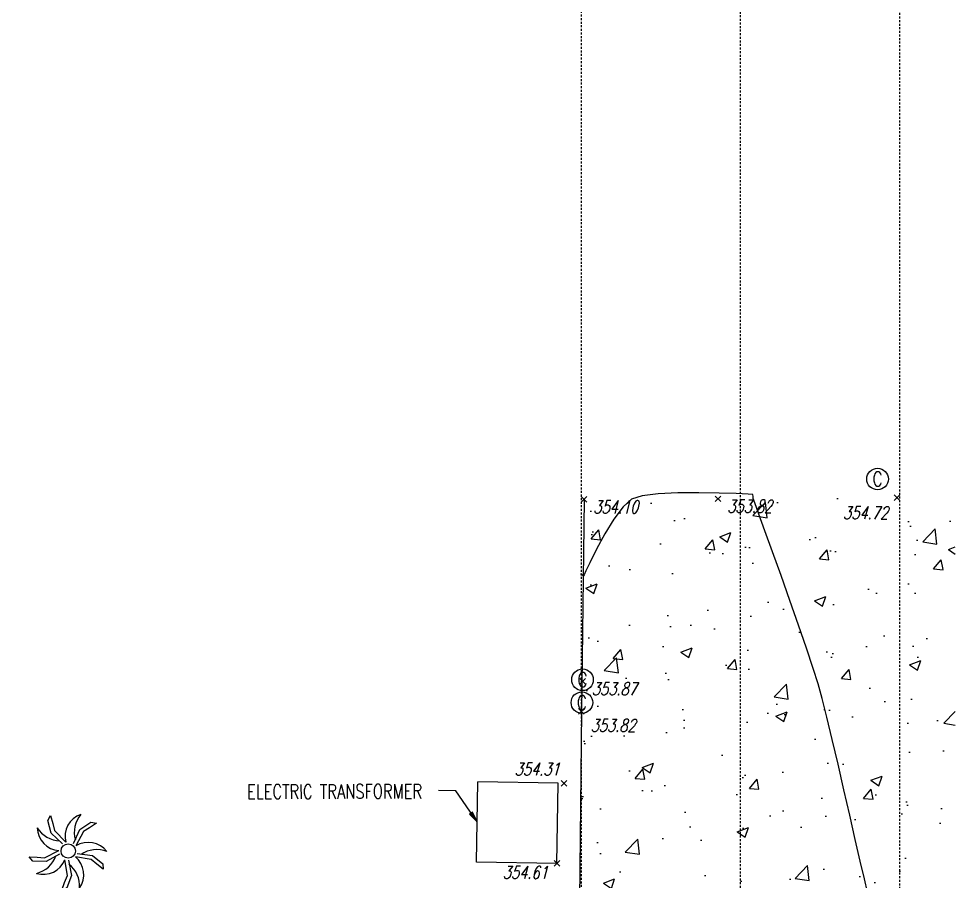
# Model space of a CAD drawing. Header units: feet. Extents: x 5005 to 5347, y 4757 to 5218.
# Drawn here: x 5131.6 to 5190.5, y 5017.6 to 5071.8 of the extents above; entities that cross this region are included whole.
import ezdxf
from ezdxf.enums import TextEntityAlignment as Align

# ---------------------------------------------------------------- set-up
doc = ezdxf.new("R2010")
doc.units = ezdxf.units.FT
doc.header["$LTSCALE"] = 0.5
doc.header["$MEASUREMENT"] = 0
doc.linetypes.add('DASHED2', pattern=[0.375, 0.25, -0.125])
for name, color, linetype in [('CONTOUR MNR', 252, 'Continuous'), ('EG', 7, 'Continuous'), ('ELEV', 1, 'Continuous'), ('HATCH', 252, 'Continuous'), ('LANDSCAPE', 60, 'Continuous'), ('POINTS-TOPO DISPLAY', 183, 'Continuous'), ('POINTS-TOPO FL', 183, 'Continuous'), ('REC-MAP 14336', 7, 'Continuous'), ('RIGHT-OF-WAY', 7, 'DASHED2'), ('TOPO', 2, 'Continuous'), ('TOPO LABELS', 2, 'Continuous'), ('TOPO-DATE', 7, 'Continuous')]:
    doc.layers.add(name, color=color, linetype=linetype)
doc.layers.add('Tie line', color=5, linetype='DASHED2', plot=False)
doc.styles.add('SIMPL_010', font='simplex.shx', dxfattribs={"width": 0.75, "oblique": 15, "height": 1})
doc.styles.add('SIMPLEX', font='simplex.shx', dxfattribs={"width": 0.75, "oblique": 15, "height": 0.08})

# ---------------------------------------------------------------- blocks, each defined once
blk = doc.blocks.new('CR 14336')
at = {"layer": 'RIGHT-OF-WAY'}
for p, q in [((719.263, 1916.319), (719.263, 1567.317)), ((699.263, 1912.842), (699.263, 1792.586))]:
    blk.add_line(p, q, dxfattribs=at)
at = {"layer": 'Tie line'}
blk.add_line((709.263, 1920.67), (709.263, 1792.59), dxfattribs=at)
blk = doc.blocks.new('TREE-PLM')
for p, q in [((0.0072, 0.0713), (0.0286, 0.1032)), ((0.0313, 0.0864), (0.0189, 0.0691)), ((0.0286, 0.1032), (0.0445, 0.1062)), ((0.0445, 0.1062), (0.0313, 0.0864)), ((-0.0893, 0.0591), (-0.0872, 0.0752)), ((-0.0656, 0.0289), (-0.0893, 0.0591)), ((-0.0872, 0.0752), (-0.0725, 0.0565)), ((-0.0725, 0.0565), (-0.0599, 0.0394)), ((0.0054, 0.0264), (0.0072, 0.0713)), ((0.0189, 0.0691), (0.0151, 0.0223)), ((-0.0235, 0.0132), (-0.0656, 0.0289)), ((-0.0599, 0.0394), (-0.0166, 0.0212)), ((0.0716, 0.0033), (0.0259, -0.0074)), ((0.0268, 0.0031), (0.0701, 0.0152)), ((0.0701, 0.0152), (0.107, 0.0047)), ((0.0919, -0.0031), (0.0716, 0.0033)), ((0.107, 0.0047), (0.1148, -0.0096)), ((-0.056, -0.0448), (-0.0253, -0.0092)), ((-0.0199, -0.0182), (-0.0477, -0.0535)), ((0.0253, -0.0671), (0.001, -0.0269)), ((0.0112, -0.0245), (0.0361, -0.0619)), ((0.1148, -0.0096), (0.0919, -0.0031)), ((-0.0985, -0.0597), (-0.0762, -0.0515)), ((-0.0477, -0.0535), (-0.0838, -0.0667)), ((-0.0762, -0.0515), (-0.056, -0.0448)), ((-0.0838, -0.0667), (-0.0985, -0.0597)), ((0.0255, -0.0884), (0.0253, -0.0671)), ((0.0361, -0.0619), (0.0375, -0.1003)), ((0.0264, -0.1121), (0.0255, -0.0884)), ((0.0375, -0.1003), (0.0264, -0.1121))]:
    blk.add_line(p, q)
blk.add_circle((0, 0), 0.0209)
for centre, radius, start, end in [((0.0374, 0.0621), 0.0677, 131.6848, 217.1167), ((0.0697, 0.0888), 0.0809, 162.9362, 218.8432), ((-0.0629, 0.0938), 0.0809, 234.9362, 290.8432), ((-0.0472, 0.0552), 0.0681, 204.0223, 288.7792), ((0.0707, -0.0169), 0.0681, 60.0223, 144.7792), ((0.106, -0.0389), 0.0809, 90.9362, 146.8432), ((-0.1086, -0.0309), 0.0809, 306.9362, 2.8432), ((-0.0671, -0.0279), 0.0681, 276.0223, 0.7792), ((0.0057, -0.0725), 0.0681, 348.0223, 72.7792), ((-0.0042, -0.1129), 0.0809, 18.9362, 74.8432)]:
    blk.add_arc(centre, radius, start, end)
blk = doc.blocks.new('SCO')
blk.add_circle((0, 0), 0.075)
at = {"style": 'SIMPLEX', "width": 0.8}
blk.add_text('C', height=0.1, dxfattribs=at).set_placement((0, -0.05), align=Align.CENTER)
blk = doc.blocks.new('PUNTA DE FLECHA')
at = {"layer": 'TOPO LABELS'}
h = blk.add_hatch(color=256, dxfattribs=at)
h.dxf.hatch_style = 1
h.paths.add_polyline_path([(4545.85, 4840.48), (4545.09, 4839.99), (4546.94, 4837.97)])
blk.add_lwpolyline([(4546.94, 4837.97), (4545.85, 4840.48), (4545.09, 4839.99), (4546.94, 4837.97)], dxfattribs=at)
blk = doc.blocks.new('*U236')
at = {"color": 0, "linetype": 'ByBlock', "lineweight": -2, "transparency": 16777216}
for p, q in [((-0.71, -0.71), (0.71, 0.71)), ((-0.71, 0.71), (0.71, -0.71))]:
    blk.add_line(p, q, dxfattribs=at)
blk = doc.blocks.new('*U328', base_point=(5175.575, 5041.607, 353.823))
at = {"layer": 'TOPO-DATE', "color": 183, "linetype": 'ByBlock', "insert": (5176.148, 5041.534, 353.823), "char_height": 0.8, "attachment_point": 1, "style": 'SIMPLEX'}
blk.add_mtext('353.82', dxfattribs=at)
blk = doc.blocks.new('*U329', base_point=(5175.575, 5041.607, 353.823))
at = {"layer": 'ELEV', "linetype": 'ByBlock', "lineweight": -2}
blk.add_blockref('*U328', (5175.575, 5041.607, 353.823), dxfattribs=at)
blk = doc.blocks.new('*U330', base_point=(5175.575, 5041.607, 353.823))
at = {"layer": 'ELEV', "linetype": 'ByBlock', "lineweight": -2}
blk.add_blockref('*U329', (5175.575, 5041.607, 353.823), dxfattribs=at)
at = {"layer": 'TOPO-DATE', "color": 183, "linetype": 'ByBlock', "lineweight": -2, "xscale": 0.25, "yscale": 0.25, "zscale": 0.25}
blk.add_blockref('*U236', (5175.575, 5041.607, 353.823), dxfattribs=at)
blk = doc.blocks.new('*U334', base_point=(5186.826, 5041.672, 354.724))
at = {"layer": 'TOPO-DATE', "color": 183, "linetype": 'ByBlock', "insert": (5186.253, 5040.324, 354.724), "char_height": 0.8, "attachment_point": 9, "style": 'SIMPLEX'}
blk.add_mtext('354.72', dxfattribs=at)
blk = doc.blocks.new('*U335', base_point=(5186.826, 5041.672, 354.724))
at = {"layer": 'ELEV', "linetype": 'ByBlock', "lineweight": -2}
blk.add_blockref('*U334', (5186.826, 5041.672, 354.724), dxfattribs=at)
blk = doc.blocks.new('*U336', base_point=(5186.826, 5041.672, 354.724))
at = {"layer": 'ELEV', "linetype": 'ByBlock', "lineweight": -2}
blk.add_blockref('*U335', (5186.826, 5041.672, 354.724), dxfattribs=at)
at = {"layer": 'TOPO-DATE', "color": 183, "linetype": 'ByBlock', "lineweight": -2, "xscale": 0.25, "yscale": 0.25, "zscale": 0.25}
blk.add_blockref('*U236', (5186.826, 5041.672, 354.724), dxfattribs=at)
blk = doc.blocks.new('*U337', base_point=(5167.158, 5041.569, 354.097))
at = {"layer": 'TOPO-DATE', "color": 183, "linetype": 'ByBlock', "insert": (5167.731, 5041.496, 354.097), "char_height": 0.8, "attachment_point": 1, "style": 'SIMPLEX'}
blk.add_mtext('354.10', dxfattribs=at)
blk = doc.blocks.new('*U338', base_point=(5167.158, 5041.569, 354.097))
at = {"layer": 'ELEV', "linetype": 'ByBlock', "lineweight": -2}
blk.add_blockref('*U337', (5167.158, 5041.569, 354.097), dxfattribs=at)
blk = doc.blocks.new('*U339', base_point=(5167.158, 5041.569, 354.097))
at = {"layer": 'ELEV', "linetype": 'ByBlock', "lineweight": -2}
blk.add_blockref('*U338', (5167.158, 5041.569, 354.097), dxfattribs=at)
at = {"layer": 'TOPO-DATE', "color": 183, "linetype": 'ByBlock', "lineweight": -2, "xscale": 0.25, "yscale": 0.25, "zscale": 0.25}
blk.add_blockref('*U236', (5167.158, 5041.569, 354.097), dxfattribs=at)
blk = doc.blocks.new('*U340', base_point=(5167.067, 5030.146, 353.867))
at = {"layer": 'TOPO-DATE', "color": 183, "linetype": 'ByBlock', "insert": (5167.64, 5030.073, 353.867), "char_height": 0.8, "attachment_point": 1, "style": 'SIMPLEX'}
blk.add_mtext('353.87', dxfattribs=at)
blk = doc.blocks.new('*U341', base_point=(5167.067, 5030.146, 353.867))
at = {"layer": 'ELEV', "linetype": 'ByBlock', "lineweight": -2}
blk.add_blockref('*U340', (5167.067, 5030.146, 353.867), dxfattribs=at)
blk = doc.blocks.new('*U342', base_point=(5167.067, 5030.146, 353.867))
at = {"layer": 'ELEV', "linetype": 'ByBlock', "lineweight": -2}
blk.add_blockref('*U341', (5167.067, 5030.146, 353.867), dxfattribs=at)
at = {"layer": 'TOPO-DATE', "color": 183, "linetype": 'ByBlock', "lineweight": -2, "xscale": 0.25, "yscale": 0.25, "zscale": 0.25}
blk.add_blockref('*U236', (5167.067, 5030.146, 353.867), dxfattribs=at)
blk = doc.blocks.new('*U346', base_point=(5166.991, 5028.26, 353.819))
at = {"layer": 'TOPO-DATE', "color": 183, "linetype": 'ByBlock', "insert": (5167.564, 5027.77, 353.819), "char_height": 0.8, "attachment_point": 1, "style": 'SIMPLEX'}
blk.add_mtext('353.82', dxfattribs=at)
blk = doc.blocks.new('*U347', base_point=(5166.991, 5028.26, 353.819))
at = {"layer": 'ELEV', "linetype": 'ByBlock', "lineweight": -2}
blk.add_blockref('*U346', (5166.991, 5028.26, 353.819), dxfattribs=at)
blk = doc.blocks.new('*U348', base_point=(5166.991, 5028.26, 353.819))
at = {"layer": 'ELEV', "linetype": 'ByBlock', "lineweight": -2}
blk.add_blockref('*U347', (5166.991, 5028.26, 353.819), dxfattribs=at)
at = {"layer": 'TOPO-DATE', "color": 183, "linetype": 'ByBlock', "lineweight": -2, "xscale": 0.25, "yscale": 0.25, "zscale": 0.25}
blk.add_blockref('*U236', (5166.991, 5028.26, 353.819), dxfattribs=at)
blk = doc.blocks.new('*U403', base_point=(5165.445, 5018.708, 354.609))
at = {"layer": 'TOPO-DATE', "color": 183, "linetype": 'ByBlock', "insert": (5164.872, 5017.734, 354.609), "char_height": 0.8, "attachment_point": 9, "style": 'SIMPLEX'}
blk.add_mtext('354.61', dxfattribs=at)
blk = doc.blocks.new('*U404', base_point=(5165.445, 5018.708, 354.609))
at = {"layer": 'ELEV', "linetype": 'ByBlock', "lineweight": -2}
blk.add_blockref('*U403', (5165.445, 5018.708, 354.609), dxfattribs=at)
blk = doc.blocks.new('*U405', base_point=(5165.445, 5018.708, 354.609))
at = {"layer": 'ELEV', "linetype": 'ByBlock', "lineweight": -2}
blk.add_blockref('*U404', (5165.445, 5018.708, 354.609), dxfattribs=at)
at = {"layer": 'TOPO-DATE', "color": 183, "linetype": 'ByBlock', "lineweight": -2, "xscale": 0.25, "yscale": 0.25, "zscale": 0.25}
blk.add_blockref('*U236', (5165.445, 5018.708, 354.609), dxfattribs=at)
blk = doc.blocks.new('*U406', base_point=(5165.888, 5023.729, 354.307))
at = {"layer": 'TOPO-DATE', "color": 183, "linetype": 'ByBlock', "insert": (5165.619, 5024.223, 354.307), "char_height": 0.8, "attachment_point": 9, "style": 'SIMPLEX'}
blk.add_mtext('354.31', dxfattribs=at)
blk = doc.blocks.new('*U407', base_point=(5165.888, 5023.729, 354.307))
at = {"layer": 'ELEV', "linetype": 'ByBlock', "lineweight": -2}
blk.add_blockref('*U406', (5165.888, 5023.729, 354.307), dxfattribs=at)
blk = doc.blocks.new('*U408', base_point=(5165.888, 5023.729, 354.307))
at = {"layer": 'ELEV', "linetype": 'ByBlock', "lineweight": -2}
blk.add_blockref('*U407', (5165.888, 5023.729, 354.307), dxfattribs=at)
at = {"layer": 'TOPO-DATE', "color": 183, "linetype": 'ByBlock', "lineweight": -2, "xscale": 0.25, "yscale": 0.25, "zscale": 0.25}
blk.add_blockref('*U236', (5165.888, 5023.729, 354.307), dxfattribs=at)
blk = doc.blocks.new('*U893')
at = {"layer": 'CONTOUR MNR', "color": 252, "linetype": 'Continuous', "lineweight": -3, "elevation": 354}
blk.add_lwpolyline([(5184.975, 5016.902), (5184.775, 5017.727), (5184.512, 5018.857), (5184.199, 5020.217), (5183.853, 5021.733), (5183.486, 5023.332), (5183.114, 5024.94), (5182.752, 5026.482), (5182.414, 5027.885), (5182.113, 5029.075), (5181.866, 5029.978), (5181.56, 5030.956), (5181.139, 5032.217), (5180.638, 5033.67), (5180.091, 5035.224), (5179.533, 5036.789), (5178.999, 5038.274), (5178.522, 5039.591), (5178.138, 5040.647), (5177.881, 5041.354), (5177.785, 5041.62), (5177.779, 5041.759), (5177.76, 5041.878), (5177.471, 5041.9), (5176.72, 5041.937), (5175.641, 5041.973), (5174.373, 5041.992), (5173.051, 5041.978), (5171.814, 5041.916), (5170.797, 5041.789), (5170.137, 5041.582), (5169.605, 5041.103), (5169.033, 5040.33), (5168.464, 5039.399), (5167.944, 5038.441), (5167.517, 5037.592), (5167.272, 5037.08), (5167.16, 5036.838), (5167.124, 5036.761), (5167.12, 5036.751), (5167.111, 5036.757), (5167.075, 5036.79), (5167.05, 5036.815), (5166.999, 5036.862), (5166.948, 5036.908)], dxfattribs=at)

msp = doc.modelspace()

# ---------------------------------------------------------------- block references
at = {"layer": 'REC-MAP 14336'}
msp.add_blockref('CR 14336', (4467.708, 3224.209), dxfattribs=at)

# ---------------------------------------------------------------- next in the draw order: hatches: boundary and pattern name
at = {"layer": 'HATCH'}
h = msp.add_hatch(dxfattribs=at)
h.set_pattern_fill('AR-CONC', color=256)
h.set_pattern_definition([(50, (0, 0), (7.172602, -0.6275213), [0.75, -8.25]), (355, (0, 0), (-1.387513, 7.521921), [0.6, -6.6]), (100.45144, (0.598, -0.052), (5.7850885, 6.8944), [0.637402, -7.011421]), (46.1842, (0, 2), (10.672413, -1.655193), [1.125, -12.375]), (96.63564, (0.889, 1.862), (9.34662, 9.741186), [0.956103, -10.517138]), (351.18416, (0, 2), (9.34662, 9.741186), [0.9, -9.9]), (21, (1, 1.5), (5.9690705, -4.026189), [0.75, -8.25]), (326, (1, 1.5), (2.433153, 7.2515005), [0.6, -6.6]), (71.45144, (1.4974, 1.1645), (8.402224, 3.2253115), [0.637402, -7.011421]), (37.5, (0, 0), (0.12159855, 3.3289385), [0, -6.52, 0, -6.7, 0, -6.625]), (7.5, (0, 0), (2.6306954, 3.9441171), [0, -3.82, 0, -6.37, 0, -2.525]), (327.5, (-2.23, 0), (5.3382244, -0.2255487), [0, -2.5, 0, -7.8, 0, -10.35]), (317.5, (-3.23, 0), (5.8318617, 1.0010498), [0, -3.25, 0, -5.18, 0, -7.35])])
h.paths.add_polyline_path([(5163.928, 4944.648), (5163.918, 4944.659), (5163.924, 4944.654)])
h.paths.add_polyline_path([(5190.482, 5041.915), (5167.158, 5041.569), (5166.862, 5016.42), (5166.793, 5016.249), (5166.971, 4944.838), (5190.482, 4945.067)])

# ---------------------------------------------------------------- next in the draw order: linework, layer by layer
at = {"layer": 'CONTOUR MNR', "linetype": 'ByBlock', "lineweight": -2, "elevation": 354, "flags": 128}
msp.add_lwpolyline([(5184.975, 5016.902), (5184.775, 5017.727), (5184.512, 5018.857), (5184.199, 5020.217), (5183.853, 5021.733), (5183.486, 5023.332), (5183.114, 5024.94), (5182.752, 5026.482), (5182.414, 5027.885), (5182.113, 5029.075), (5181.866, 5029.978), (5181.56, 5030.956), (5181.139, 5032.217), (5180.638, 5033.67), (5180.091, 5035.224), (5179.533, 5036.789), (5178.999, 5038.274), (5178.522, 5039.591), (5178.138, 5040.647), (5177.881, 5041.354), (5177.785, 5041.62), (5177.779, 5041.759), (5177.76, 5041.878), (5177.471, 5041.9), (5176.72, 5041.937), (5175.641, 5041.973), (5174.373, 5041.992), (5173.051, 5041.978), (5171.814, 5041.916), (5170.797, 5041.789), (5170.137, 5041.582), (5169.605, 5041.103), (5169.033, 5040.33), (5168.464, 5039.399), (5167.944, 5038.441), (5167.517, 5037.592), (5167.272, 5037.08), (5167.16, 5036.838), (5167.124, 5036.761), (5167.12, 5036.751), (5167.111, 5036.757), (5167.075, 5036.79), (5167.05, 5036.815), (5166.999, 5036.862), (5166.948, 5036.908)], dxfattribs=at)
at = {"layer": 'TOPO'}
for p, q in [((5160.405, 5018.791), (5160.489, 5023.831)), ((5165.529, 5023.748), (5160.489, 5023.831)), ((5165.445, 5018.708), (5165.529, 5023.748)), ((5165.445, 5018.708), (5160.405, 5018.791))]:
    msp.add_line(p, q, dxfattribs=at)
msp.add_lwpolyline([(5167.158, 5041.569), (5166.991, 5028.26), (5166.862, 5016.42), (5166.793, 5016.249)], dxfattribs=at)

# ---------------------------------------------------------------- next in the draw order: block references
at = {"layer": 'LANDSCAPE', "xscale": 21.56474336979656, "yscale": 21.56474336979656, "zscale": 21.56474336979656, "rotation": 337.2755364006488}
msp.add_blockref('TREE-PLM', (5134.738, 5019.483), dxfattribs=at)
at = {"layer": 'POINTS-TOPO DISPLAY'}
for name, p in [('*U339', (5167.158, 5041.569, 354.097)), ('*U336', (5186.826, 5041.672, 354.724)), ('*U342', (5167.067, 5030.146, 353.867)), ('*U348', (5166.991, 5028.26, 353.819)), ('*U408', (5165.888, 5023.729, 354.307)), ('*U405', (5165.445, 5018.708, 354.609))]:
    msp.add_blockref(name, p, dxfattribs=at)
at = {"layer": 'POINTS-TOPO FL'}
msp.add_blockref('*U330', (5175.575, 5041.607, 353.823), dxfattribs=at)
at = {"layer": 'TOPO', "xscale": 9.03312120608421, "yscale": 9.03312120608421, "zscale": 9.03312120608421, "rotation": 359.9833064384997}
for p in [(5185.599, 5042.85), (5167.058, 5030.241), (5167.019, 5028.806)]:
    msp.add_blockref('SCO', p, dxfattribs=at)
at = {"layer": 'TOPO LABELS', "xscale": 0.2520000000000011, "yscale": 0.2520000000000011, "zscale": 0.2520000000000011, "rotation": 2.95238424861104}
msp.add_blockref('PUNTA DE FLECHA', (4078.933, 3744.744), dxfattribs=at)

# ---------------------------------------------------------------- next in the draw order: texts
at = {"layer": 'TOPO LABELS', "insert": (5145.19, 5023.654), "char_height": 0.9, "attachment_point": 1, "rotation": 0.15927, "style": 'SIMPL_010', "bg_fill": 3, "box_fill_scale": 1.05, "bg_fill_color": 256, "bg_fill_transparency": 0}
msp.add_mtext_dynamic_manual_height_columns('\\A1;\\pxqc;{\\Q0;ELECTRIC TRANSFORMER}', width=12.57331, gutter_width=6.209, heights=[1.027], dxfattribs=at)

# ---------------------------------------------------------------- next in the draw order: linework, layer by layer
at = {"layer": 'TOPO LABELS'}
msp.add_lwpolyline([(5160.447, 5021.311), (5159.094, 5023.269), (5158.006, 5023.288)], dxfattribs=at)

# ---------------------------------------------------------------- next in the draw order: block references
at = {"layer": 'EG', "color": 7, "linetype": 'Continuous', "lineweight": -3}
msp.add_blockref('*U893', (0, 0), dxfattribs=at)

doc.saveas('drawing.dxf')
